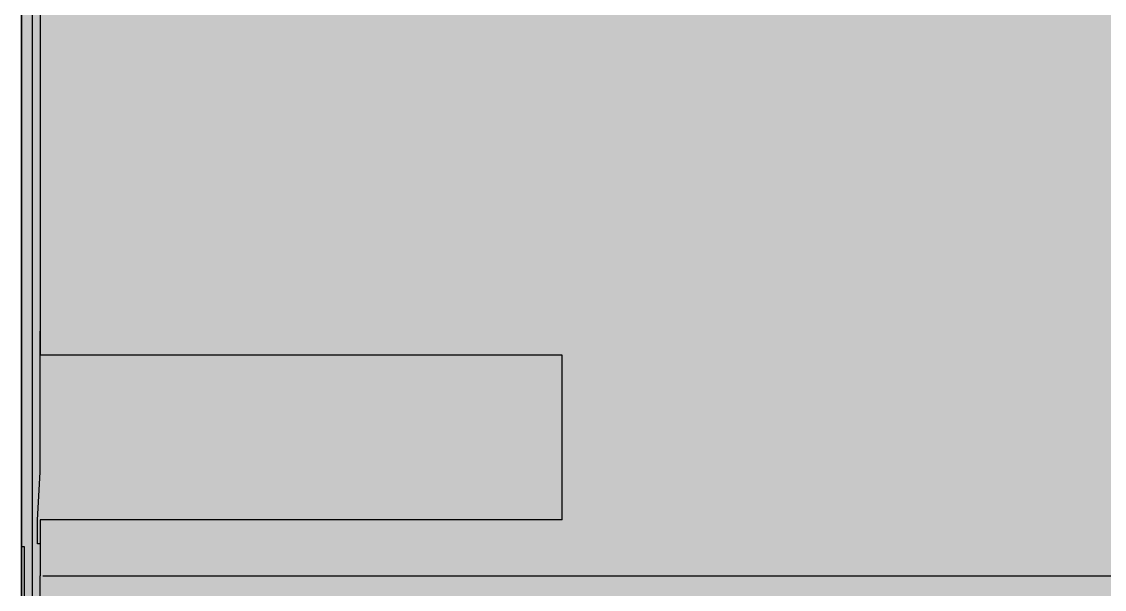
# Model space of a CAD drawing. Header units: millimetres. Extents: x 0 to 966, y -664 to 90.
# Drawn here: x 750 to 785.88, y -106.06 to -87.25 of the extents above; entities that cross this region are included whole.
import ezdxf

# ---------------------------------------------------------------- set-up
doc = ezdxf.new("R2010")
doc.units = ezdxf.units.MM
for name, color, linetype in [('HDL_BODY', 7, 'Continuous'), ('HDL_COLOUR', 7, 'Continuous'), ('HDL_DETAIL', 7, 'Continuous'), ('HDL_PRINT', 7, 'Continuous')]:
    doc.layers.add(name, color=color, linetype=linetype)

# ---------------------------------------------------------------- blocks, each defined once
blk = doc.blocks.new('M_R12.16.1_FRONT')
at = {"layer": 'HDL_BODY', "true_color": 0x202126}
blk.add_hatch(color=250, dxfattribs=at).paths.add_polyline_path([(0, 0), (216, 0), (216, 90), (0, 90)])
at = {"layer": 'HDL_BODY', "true_color": 0x2a2a30}
blk.add_hatch(color=250, dxfattribs=at).paths.add_polyline_path([(0.4, 20.52), (215.6, 20.52), (215.6, 68.31), (0.4, 68.31)])
at = {"layer": 'HDL_COLOUR', "true_color": 0x757a83}
blk.add_hatch(color=8, dxfattribs=at).paths.add_polyline_path([(0.614, 26.243), (17.912, 26.243), (17.912, 31.704), (0.614, 31.704)])
at = {"layer": 'HDL_PRINT', "true_color": 0xdee1e9}
for points in [[(10.185, 40.07), (11.414, 42.27), (12.643, 40.07), (10.185, 40.07)], [(26.692, 40.07), (27.922, 42.27), (29.151, 40.07), (26.692, 40.07)]]:
    blk.add_hatch(color=254, dxfattribs=at).paths.add_polyline_path(points)
h = blk.add_hatch(color=254, dxfattribs=at)
h.paths.add_polyline_path([(10.009, 35.93), (11.151, 39.012), (11.59, 39.012), (12.819, 35.93), (12.38, 35.93), (12.029, 36.899), (10.8, 36.899), (10.448, 35.93), (10.009, 35.93)])
h.paths.add_polyline_path([(10.887, 37.163), (11.941, 37.163), (11.59, 38.043), (11.564, 38.12), (11.538, 38.192), (11.513, 38.26), (11.49, 38.324), (11.469, 38.384), (11.451, 38.442), (11.436, 38.498), (11.424, 38.553), (11.417, 38.606), (11.414, 38.658), (11.388, 38.606), (11.362, 38.553), (11.338, 38.498), (11.315, 38.442), (11.294, 38.384), (11.275, 38.324), (11.26, 38.26), (11.248, 38.192), (11.241, 38.12), (11.239, 38.043), (10.887, 37.163)])
h = blk.add_hatch(color=254, dxfattribs=at)
h.paths.add_polyline_path([(26.78, 35.93), (26.78, 39.012), (27.922, 39.012), (28.006, 39.009), (28.084, 39.001), (28.156, 38.989), (28.221, 38.975), (28.279, 38.96), (28.331, 38.946), (28.377, 38.934), (28.416, 38.926), (28.449, 38.923), (28.504, 38.894), (28.553, 38.864), (28.598, 38.833), (28.638, 38.799), (28.675, 38.762), (28.709, 38.722), (28.74, 38.677), (28.77, 38.628), (28.8, 38.572), (28.832, 38.535), (28.864, 38.492), (28.894, 38.445), (28.92, 38.395), (28.943, 38.346), (28.96, 38.299), (28.971, 38.256), (28.975, 38.219), (28.971, 38.157), (28.96, 38.102), (28.943, 38.053), (28.92, 38.01), (28.894, 37.97), (28.864, 37.934), (28.832, 37.901), (28.8, 37.868), (28.792, 37.806), (28.771, 37.753), (28.739, 37.707), (28.701, 37.67), (28.658, 37.641), (28.614, 37.62), (28.573, 37.608), (28.536, 37.603), (28.592, 37.574), (28.642, 37.543), (28.689, 37.512), (28.734, 37.478), (28.778, 37.441), (28.822, 37.401), (28.869, 37.356), (28.92, 37.306), (28.975, 37.25), (29.004, 37.213), (29.026, 37.169), (29.042, 37.119), (29.052, 37.063), (29.059, 37.003), (29.062, 36.94), (29.063, 36.876), (29.063, 36.81), (29.063, 36.768), (29.061, 36.718), (29.056, 36.663), (29.047, 36.606), (29.031, 36.551), (29.008, 36.501), (28.975, 36.459), (28.97, 36.388), (28.956, 36.329), (28.934, 36.28), (28.906, 36.243), (28.873, 36.216), (28.837, 36.2), (28.8, 36.195), (28.763, 36.161), (28.72, 36.13), (28.673, 36.1), (28.624, 36.073), (28.575, 36.051), (28.528, 36.034), (28.485, 36.023), (28.449, 36.019), (28.393, 35.993), (28.342, 35.972), (28.292, 35.956), (28.243, 35.945), (28.192, 35.938), (28.136, 35.933), (28.074, 35.931), (28.003, 35.93), (27.922, 35.93), (26.78, 35.93)])
h.paths.add_polyline_path([(27.219, 37.692), (27.834, 37.692), (27.899, 37.693), (27.964, 37.694), (28.027, 37.697), (28.086, 37.703), (28.142, 37.714), (28.192, 37.729), (28.236, 37.75), (28.273, 37.779), (28.316, 37.779), (28.357, 37.782), (28.394, 37.79), (28.422, 37.805), (28.442, 37.83), (28.449, 37.868), (28.481, 37.905), (28.504, 37.942), (28.52, 37.98), (28.529, 38.018), (28.534, 38.056), (28.536, 38.094), (28.536, 38.132), (28.536, 38.169), (28.534, 38.207), (28.529, 38.245), (28.52, 38.282), (28.504, 38.321), (28.481, 38.359), (28.449, 38.397), (28.443, 38.434), (28.429, 38.469), (28.407, 38.502), (28.379, 38.53), (28.346, 38.553), (28.31, 38.567), (28.273, 38.572), (28.236, 38.576), (28.192, 38.586), (28.142, 38.6), (28.086, 38.615), (28.027, 38.631), (27.964, 38.645), (27.899, 38.655), (27.834, 38.658), (27.219, 38.658), (27.219, 37.692)])
h.paths.add_polyline_path([(27.219, 36.281), (27.922, 36.281), (28.002, 36.281), (28.068, 36.281), (28.119, 36.281), (28.156, 36.281), (28.178, 36.281), (28.185, 36.281), (28.259, 36.318), (28.312, 36.343), (28.35, 36.359), (28.38, 36.367), (28.411, 36.369), (28.449, 36.37), (28.486, 36.408), (28.514, 36.436), (28.536, 36.459), (28.559, 36.481), (28.587, 36.509), (28.624, 36.545), (28.629, 36.583), (28.641, 36.622), (28.658, 36.66), (28.677, 36.698), (28.694, 36.735), (28.707, 36.773), (28.712, 36.81), (28.707, 36.853), (28.694, 36.903), (28.677, 36.958), (28.658, 37.015), (28.641, 37.07), (28.629, 37.12), (28.624, 37.163), (28.586, 37.196), (28.549, 37.22), (28.511, 37.241), (28.474, 37.26), (28.436, 37.28), (28.398, 37.306), (28.361, 37.339), (28.324, 37.339), (28.28, 37.339), (28.229, 37.339), (28.174, 37.339), (28.114, 37.339), (28.052, 37.339), (27.987, 37.339), (27.922, 37.339), (27.219, 37.339), (27.219, 36.281)])
at = {"layer": 'HDL_DETAIL', "color": 251, "true_color": 0x52555c}
for points in [[(0, 0), (216, 0), (216, 89.824), (0, 89.824), (0, 0)], [(0.351, 0.176), (215.912, 0.176), (215.912, 90), (0.351, 90), (0.351, 0.176)], [(0, 67.632), (216, 67.632), (216, 22.28), (0, 22.28), (0, 67.632)], [(0.351, 22.456), (215.912, 22.456), (215.912, 67.808), (0.351, 67.808), (0.351, 22.456)], [(0.614, 32.494), (0.614, 32.494)], [(0.614, 32.494), (0.614, 32.494)], [(0.614, 32.494), (0.614, 32.494)], [(0.614, 32.494), (0.614, 32.494)], [(0.614, 32.494), (0.614, 32.494)], [(0.614, 32.494), (0.614, 32.494)], [(0.614, 32.494), (0.614, 32.494)], [(0.614, 32.494), (0.614, 32.494)], [(0.614, 32.494), (0.614, 32.494)], [(0.614, 32.494), (0.614, 32.494)], [(0.614, 32.494), (0.614, 32.494)], [(0.614, 32.494), (0.614, 32.494)], [(0.614, 32.494), (0.614, 32.494)], [(0.614, 32.494), (0.614, 32.494)], [(0.614, 32.494), (0.614, 32.494)], [(0.614, 32.494), (0.614, 32.494)], [(0.614, 32.494), (0.614, 32.494)], [(0.614, 32.494), (0.614, 32.494)], [(0.614, 32.494), (0.614, 32.494)], [(0.614, 32.494), (0.614, 32.494)], [(0.614, 32.494), (0.614, 32.494)], [(0.614, 32.494), (0.614, 32.494)], [(0.614, 32.494), (0.614, 32.494)], [(0.614, 31.704), (0.614, 31.704)], [(0.614, 26.243), (0.614, 26.243)], [(0, 25.362), (0, 25.362)], [(0, 25.362), (0, 25.362)], [(0.087, 25.362), (0.087, 25.362)], [(0.526, 25.45), (0.526, 25.45)], [(0.614, 25.45), (0.614, 25.45)], [(0.614, 24.393), (0.614, 24.393)]]:
    blk.add_lwpolyline(points, close=True, dxfattribs=at)
for points in [[(0.614, 65.872), (0.614, 54.512), (0.614, 43.063), (0.614, 31.704)], [(0, 64.552), (0, 25.362)], [(0, 64.552), (0, 25.362)], [(0, 64.552), (0, 25.362)], [(0, 64.552), (0, 25.362)], [(0, 64.552), (0, 25.362)], [(0, 64.552), (0, 25.362)], [(0, 64.552), (0, 25.362)], [(0, 64.552), (0, 25.362)], [(0, 64.552), (0, 25.362)], [(0, 64.552), (0, 25.362)], [(0, 64.552), (0, 25.362)], [(0, 64.552), (0, 25.362)], [(0, 64.552), (0, 25.362)], [(0, 64.552), (0, 25.362)], [(0, 64.552), (0, 25.362)], [(0, 64.552), (0, 25.362)], [(0, 64.552), (0, 25.362)], [(0, 64.552), (0, 25.362)], [(0, 64.552), (0, 25.362)], [(0, 64.552), (0, 25.362)], [(0, 64.552), (0, 25.362)], [(0.614, 31.704), (0.614, 32.494)], [(0.526, 26.243), (0.614, 27.828), (0.614, 30.116), (0.614, 31.704)], [(17.912, 31.704), (0.614, 31.704)], [(17.912, 31.704), (0.614, 31.704)], [(17.912, 31.704), (0.614, 31.704)], [(17.912, 31.704), (0.614, 31.704)], [(17.912, 31.704), (0.614, 31.704)], [(17.912, 31.704), (0.614, 31.704)], [(17.912, 31.704), (0.614, 31.704)], [(17.912, 31.704), (0.614, 31.704)], [(17.912, 31.704), (0.614, 31.704)], [(17.912, 31.704), (0.614, 31.704)], [(17.912, 31.704), (0.614, 31.704)], [(17.912, 31.704), (0.614, 31.704)], [(17.912, 31.704), (0.614, 31.704)], [(17.912, 31.704), (0.614, 31.704)], [(17.912, 31.704), (0.614, 31.704)], [(17.912, 31.704), (0.614, 31.704)], [(17.912, 31.704), (0.614, 31.704)], [(17.912, 31.704), (0.614, 31.704)], [(17.912, 31.704), (0.614, 31.704)], [(17.912, 31.704), (0.614, 31.704)], [(17.912, 31.704), (0.614, 31.704)], [(17.912, 26.243), (17.912, 31.704)], [(0.526, 25.45), (0.526, 26.243)], [(0.614, 26.243), (0.614, 25.626), (0.614, 25.01), (0.614, 24.393)], [(17.912, 26.243), (0.614, 26.243)], [(17.912, 26.243), (0.614, 26.243)], [(17.912, 26.243), (0.614, 26.243)], [(17.912, 26.243), (0.614, 26.243)], [(17.912, 26.243), (0.614, 26.243)], [(17.912, 26.243), (0.614, 26.243)], [(17.912, 26.243), (0.614, 26.243)], [(17.912, 26.243), (0.614, 26.243)], [(17.912, 26.243), (0.614, 26.243)], [(17.912, 26.243), (0.614, 26.243)], [(17.912, 26.243), (0.614, 26.243)], [(17.912, 26.243), (0.614, 26.243)], [(17.912, 26.243), (0.614, 26.243)], [(17.912, 26.243), (0.614, 26.243)], [(17.912, 26.243), (0.614, 26.243)], [(17.912, 26.243), (0.614, 26.243)], [(17.912, 26.243), (0.614, 26.243)], [(17.912, 26.243), (0.614, 26.243)], [(17.912, 26.243), (0.614, 26.243)], [(17.912, 26.243), (0.614, 26.243)], [(17.912, 26.243), (0.614, 26.243)], [(0, 25.362), (0.087, 25.362)], [(0, 25.362), (0.087, 25.362)], [(0, 25.362), (0.087, 25.362)], [(0, 25.362), (0.087, 25.362)], [(0, 25.362), (0.087, 25.362)], [(0, 25.362), (0.087, 25.362)], [(0, 25.362), (0.087, 25.362)], [(0, 25.362), (0.087, 25.362)], [(0, 25.362), (0.087, 25.362)], [(0, 25.362), (0.087, 25.362)], [(0, 25.362), (0.087, 25.362)], [(0, 25.362), (0.087, 25.362)], [(0, 25.362), (0.087, 25.362)], [(0, 25.362), (0.087, 25.362)], [(0, 25.362), (0.087, 25.362)], [(0, 25.362), (0.087, 25.362)], [(0, 25.362), (0.087, 25.362)], [(0, 25.362), (0.087, 25.362)], [(0, 25.362), (0.087, 25.362)], [(0, 25.362), (0.087, 25.362)], [(0, 25.362), (0.087, 25.362)], [(0.087, 25.362), (0.087, 25.274), (0.087, 25.01), (0.087, 24.57), (0.087, 24.041), (0.087, 23.513)], [(0.614, 25.45), (0.526, 25.45)], [(0.614, 25.45), (0.526, 25.45)], [(0.614, 25.45), (0.526, 25.45)], [(0.614, 25.45), (0.526, 25.45)], [(0.614, 25.45), (0.526, 25.45)], [(0.614, 25.45), (0.526, 25.45)], [(0.614, 25.45), (0.526, 25.45)], [(0.614, 25.45), (0.526, 25.45)], [(0.614, 25.45), (0.526, 25.45)], [(0.614, 25.45), (0.526, 25.45)], [(0.614, 25.45), (0.526, 25.45)], [(0.614, 25.45), (0.526, 25.45)], [(0.614, 25.45), (0.526, 25.45)], [(0.614, 25.45), (0.526, 25.45)], [(0.614, 25.45), (0.526, 25.45)], [(0.614, 25.45), (0.526, 25.45)], [(0.614, 25.45), (0.526, 25.45)], [(0.614, 25.45), (0.526, 25.45)], [(0.614, 25.45), (0.526, 25.45)], [(0.614, 25.45), (0.526, 25.45)], [(0.614, 25.45), (0.526, 25.45)], [(0.614, 22.72), (0.614, 22.808), (0.614, 22.985), (0.614, 23.425), (0.614, 23.865), (0.614, 24.393)], [(0.702, 24.393), (214.506, 24.393)], [(0.702, 24.393), (214.506, 24.393)], [(0.702, 24.393), (214.506, 24.393)], [(0.702, 24.393), (214.506, 24.393)], [(0.702, 24.393), (214.506, 24.393)], [(0.702, 24.393), (214.506, 24.393)], [(0.702, 24.393), (214.506, 24.393)], [(0.702, 24.393), (214.506, 24.393)], [(0.702, 24.393), (214.506, 24.393)], [(0.702, 24.393), (214.506, 24.393)], [(0.702, 24.393), (214.506, 24.393)], [(0.702, 24.393), (214.506, 24.393)], [(0.702, 24.393), (214.506, 24.393)], [(0.702, 24.393), (214.506, 24.393)], [(0.702, 24.393), (214.506, 24.393)], [(0.702, 24.393), (214.506, 24.393)], [(0.702, 24.393), (214.506, 24.393)], [(0.702, 24.393), (214.506, 24.393)], [(0.702, 24.393), (214.506, 24.393)], [(0.702, 24.393), (214.506, 24.393)], [(0.702, 24.393), (216, 24.393)]]:
    blk.add_lwpolyline(points, dxfattribs=at)

msp = doc.modelspace()

# ---------------------------------------------------------------- block references
msp.add_blockref('M_R12.16.1_FRONT', (750, -130))

doc.saveas('drawing.dxf')
